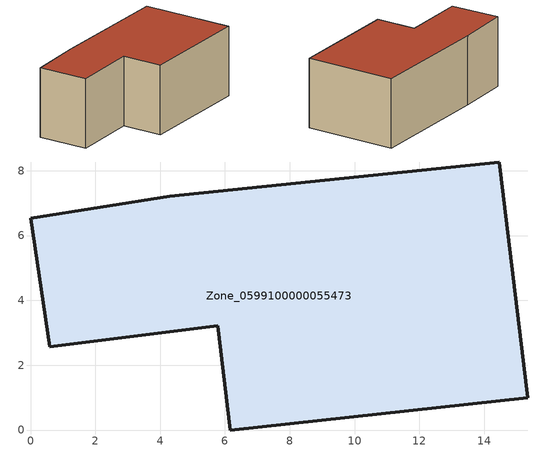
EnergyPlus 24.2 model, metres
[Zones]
Zone_0599100000055473
 floor ground (C_G): 5.78,3.21 0.59,2.57 0,6.54 4.3,7.21 14.47,8.27 15.35,0.99 6.16,0 z0
 wall outside (C_F): 0.59,2.57 5.78,3.21 6.16,0 15.35,0.99 14.47,8.27 4.3,7.21 0,6.54 0.59,2.57 z0:5.62
 roof outside (C_R): 15.35,0.99 14.47,8.27 4.3,7.21 0,6.54 0.59,2.57 5.78,3.21 6.16,0 z5.62
[BUILDING]
Pand.0599100000055473: North Axis=0; Terrain=City; Loads Convergence Tolerance Value=0.04; Temperature Convergence Tolerance Value=0.4; Solar Distribution=FullExterior; Maximum Number of Warmup Days=25; Minimum Number of Warmup Days=1
[Site:Location]
Rotterdam.The.Hague.AP_ZH_NLD Design_Conditions: Latitude=51.96; Longitude=4.45; Time Zone=1; Elevation=-4.5
[SITE:GROUNDTEMPERATURE:BUILDINGSURFACE]
18, 18, 18, 18, 18, 18, 18, 18, 18, 18, 18, 18
[MATERIAL] Thermal Absorptance=0.9; Solar Absorptance=0.7; Visible Absorptance=0.7
Name | Roughness | Thickness | Conductivity | Density | Specific Heat
G.TC.1946 | MediumSmooth | 0.15 | 1 | 540 | 1210
F.TC.1946 | Rough | 0.3 | 0.857143 | 1920 | 840
R.TC.1946 | MediumRough | 0.2 | 0.909091 | 1500 | 1000
[CONSTRUCTION]
C_G: G.TC.1946
C_F: F.TC.1946
C_R: R.TC.1946
[ZONE]
Zone_0599100000055473: Type=1; Multiplier=1; Ceiling Height=Autocalculate; Volume=Autocalculate; Floor Area=autocalculate; Part of Total Floor Area=Yes
[ZONEINFILTRATION:DESIGNFLOWRATE]
Infil_Zone_0599100000055473: Zone or ZoneList or Space or SpaceList=Zone_0599100000055473; Schedule=AlwaysOn; Design Flow Rate Calculation Method=Flow/Area; Flow Rate per Floor Area=0.003; Constant Term Coefficient=1; Temperature Term Coefficient=0; Velocity Term Coefficient=0; Velocity Squared Term Coefficient=0
[HVACTEMPLATE:ZONE:IDEALLOADSAIRSYSTEM]
Zone_0599100000055473: Maximum Heating Supply Air Temperature=50; Minimum Cooling Supply Air Temperature=13; Maximum Heating Supply Air Humidity Ratio=0.0156; Minimum Cooling Supply Air Humidity Ratio=0.0077; Heating Limit=NoLimit; Cooling Limit=NoLimit; Dehumidification Control Type=ConstantSensibleHeatRatio; Cooling Sensible Heat Ratio=0.7; Dehumidification Setpoint=60; Humidification Control Type=None; Humidification Setpoint=30; Outdoor Air Method=None; Outdoor Air Flow Rate per Person=0.00944; Outdoor Air Flow Rate per Zone Floor Area=0; Outdoor Air Flow Rate per Zone=0; Demand Controlled Ventilation Type=None; Outdoor Air Economizer Type=NoEconomizer; Heat Recovery Type=None; Sensible Heat Recovery Effectiveness=0.7; Latent Heat Recovery Effectiveness=0.65
[ZONECONTROL:THERMOSTAT]
ThermostatControl_Zone_0599100000055473: Zone or ZoneList=Zone_0599100000055473; Control Type Schedule=DualSetpointControlType; Control 1=Thermostat_Zone_0599100000055473; Temperature Difference Between Cutout And Setpoint=0
[THERMOSTATSETPOINT:DUALSETPOINT]
Thermostat_Zone_0599100000055473: Heating Setpoint Temperature Schedule=HeatingSetpoint_Zone_0599100000055473; Cooling Setpoint Temperature Schedule=CoolingSetpoint_Zone_0599100000055473
[SCHEDULE:COMPACT]
HeatingSetpoint_Zone_0599100000055473: Through: 12/31, For: AllDays, Until: 24:00, 21
CoolingSetpoint_Zone_0599100000055473: Through: 12/31, For: AllDays, Until: 24:00, 24
DualSetpointControlType: Through: 12/31, For: AllDays, Until: 24:00, 4
AlwaysOn: Through: 12/31, For: AllDays, Until: 24:00, 1
